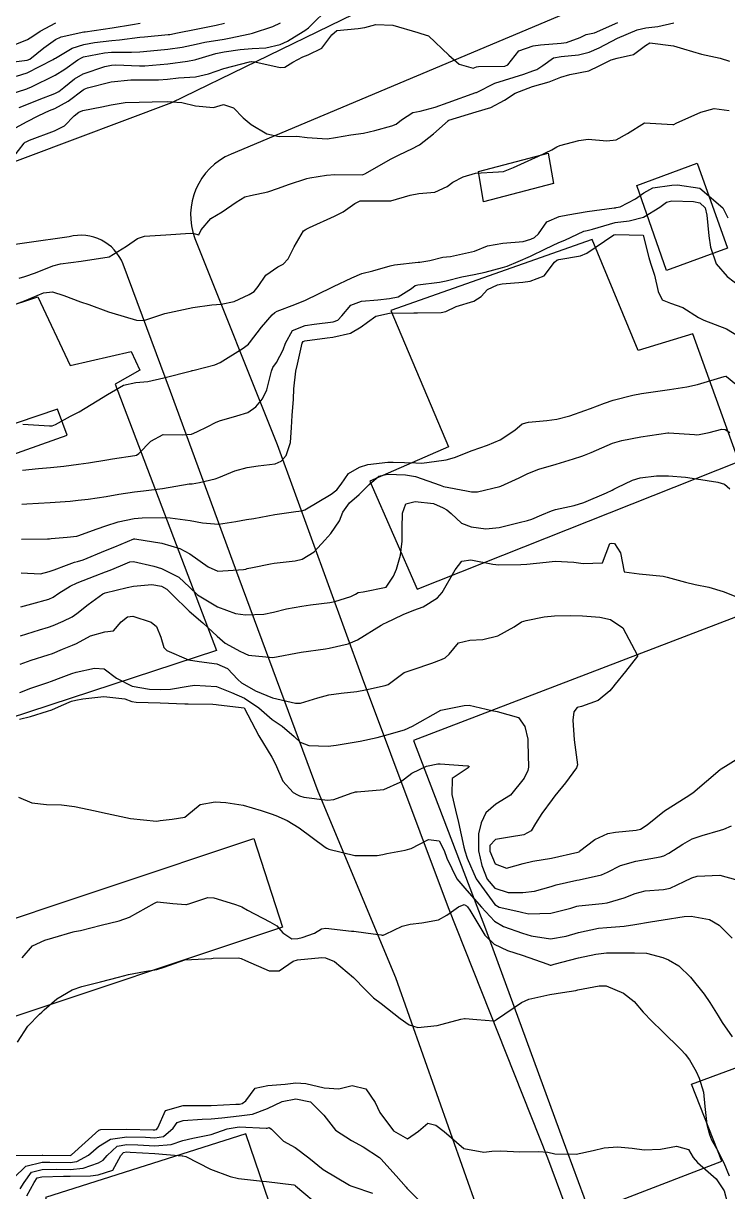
# Model space of a CAD drawing. Header units: metres. Extents: x 307586 to 320046, y 7427249 to 7434250.
# Drawn here: x 318795.7 to 318845.8, y 7429039.6 to 7429122.8 of the extents above; entities that cross this region are included whole.
import ezdxf

# ---------------------------------------------------------------- set-up
doc = ezdxf.new("R2010")
doc.units = ezdxf.units.M
doc.header["$MEASUREMENT"] = 0
for name, color, linetype in [('Curvas de Nivel 1m', 11, 'Continuous'), ('Curvas de Nivel 5m', 15, 'Continuous'), ('Edificações', 30, 'Continuous'), ('Vias Primárias', 230, 'Continuous')]:
    doc.layers.add(name, color=color, linetype=linetype)

msp = doc.modelspace()

# ---------------------------------------------------------------- linework, layer by layer
at = {"layer": 'Curvas de Nivel 1m', "flags": 128}
for points, elevation in [([(318795.376, 7429116.841), (318795.925, 7429117.066), (318796.801, 7429117.406), (318797.936, 7429117.828), (318798.22, 7429117.976), (318798.572, 7429118.254), (318799.319, 7429118.877), (318799.953, 7429119.24), (318801.493, 7429119.752), (318801.959, 7429119.862), (318802.28, 7429119.887), (318803.959, 7429119.815), (318804.33, 7429119.816), (318805.961, 7429119.959), (318807.365, 7429120.149), (318807.873, 7429120.233), (318807.965, 7429120.255), (318809.4, 7429120.697), (318809.973, 7429120.806), (318811.116, 7429120.962), (318811.977, 7429121.043), (318812.956, 7429121.102), (318813.982, 7429121.335), (318814.481, 7429121.569), (318815.308, 7429122.057), (318815.732, 7429122.316), (318815.998, 7429122.526), (318817.533, 7429124.027)], 791), ([(318794.28, 7429119.987), (318795.962, 7429120.216), (318796.134, 7429120.287), (318797.149, 7429121.098), (318797.984, 7429121.693), (318798.379, 7429121.864), (318799.993, 7429122.225), (318800.008, 7429122.224), (318800.084, 7429122.239), (318801.996, 7429122.519), (318803.445, 7429122.749), (318803.999, 7429122.841)], 788), ([(318794.922, 7429115.281), (318795.908, 7429115.813), (318796.785, 7429116.277), (318797.555, 7429116.629), (318797.921, 7429116.78), (318798.883, 7429117.296), (318799.941, 7429118.101), (318800.024, 7429118.157), (318800.25, 7429118.235), (318801.948, 7429118.671), (318803.34, 7429118.805), (318803.949, 7429118.803), (318805.306, 7429118.82), (318805.95, 7429118.871), (318806.738, 7429118.945), (318807.952, 7429119.035), (318808.856, 7429119.229), (318809.958, 7429119.61), (318811.795, 7429120.093), (318811.938, 7429120.116), (318811.963, 7429120.114), (318812.16, 7429120.088), (318813.959, 7429119.689), (318814.305, 7429119.721), (318814.878, 7429120.061), (318815.579, 7429120.444), (318815.971, 7429120.591), (318816.943, 7429121.071), (318817.639, 7429122.025), (318817.996, 7429122.324), (318819.536, 7429122.466), (318819.998, 7429122.541), (318820.777, 7429122.764), (318822, 7429122.71), (318823.763, 7429122.185), (318823.995, 7429122.121), (318824.528, 7429121.945), (318825.972, 7429120.558), (318826.714, 7429119.919), (318827.707, 7429119.651), (318827.961, 7429119.741), (318828.09, 7429119.77), (318829.962, 7429119.795), (318830.176, 7429119.877), (318830.957, 7429120.886), (318831.984, 7429121.223), (318832.519, 7429121.31), (318833.987, 7429121.422), (318834.35, 7429121.464), (318835.329, 7429121.817), (318835.762, 7429122.046), (318835.996, 7429122.081), (318836.356, 7429122.164), (318838.004, 7429122.901)], 792), ([(318794.934, 7429113.248), (318795.733, 7429114.292), (318795.821, 7429114.363), (318795.894, 7429114.401), (318796.126, 7429114.518), (318797.902, 7429115.171), (318798.619, 7429115.539), (318799.299, 7429116.246), (318799.645, 7429116.515), (318799.919, 7429116.627), (318801.264, 7429116.879), (318801.925, 7429117.028), (318802.945, 7429117.187), (318803.933, 7429117.232), (318804.866, 7429117.248), (318805.934, 7429117.27), (318806.975, 7429117.196), (318807.931, 7429116.959), (318809.222, 7429116.835), (318809.932, 7429117.043), (318810.649, 7429116.828), (318811.327, 7429116.099), (318811.916, 7429115.624), (318813.012, 7429114.973), (318813.903, 7429114.767), (318815.164, 7429114.798), (318815.903, 7429114.694), (318817.314, 7429114.617), (318817.903, 7429114.703), (318819.014, 7429114.901), (318819.908, 7429115.011), (318820.705, 7429115.194), (318821.916, 7429115.539), (318822.223, 7429115.662), (318822.622, 7429115.963), (318823.407, 7429116.476), (318823.929, 7429116.581), (318825.013, 7429116.859), (318825.936, 7429117.196), (318827.9, 7429117.901), (318827.943, 7429117.919), (318829.26, 7429118.576), (318829.952, 7429118.779), (318831.315, 7429119.218), (318831.959, 7429119.443), (318832.255, 7429119.552), (318832.666, 7429119.843), (318833.436, 7429120.37), (318833.973, 7429120.481), (318835.209, 7429120.583), (318835.977, 7429120.777), (318836.693, 7429121.088), (318837.993, 7429121.78), (318839.394, 7429122.371), (318840, 7429122.515), (318840.874, 7429122.62), (318842.004, 7429122.861)], 793), ([(318794.993, 7429121.284), (318795.984, 7429121.684), (318796.352, 7429121.92), (318796.876, 7429122.277), (318797.999, 7429122.873)], 787), ([(318795.184, 7429119.065), (318795.953, 7429119.319), (318797.817, 7429120.262), (318797.902, 7429120.322), (318797.964, 7429120.365), (318799.151, 7429121.072), (318799.979, 7429121.335), (318800.742, 7429121.468), (318801.984, 7429121.618), (318802.526, 7429121.663), (318803.988, 7429121.839), (318804.3, 7429121.875), (318805.991, 7429122.036), (318806.108, 7429122.052), (318806.649, 7429122.16), (318807.996, 7429122.42), (318809.422, 7429122.702), (318810, 7429122.84)], 789), ([(318795.395, 7429104.676), (318795.778, 7429104.801), (318796.56, 7429105.058), (318797.786, 7429105.575), (318798.333, 7429105.709), (318799.789, 7429105.886), (318801.793, 7429106.21), (318803.035, 7429106.967), (318803.813, 7429107.506), (318804.318, 7429107.685), (318805.819, 7429107.783), (318807.578, 7429107.902), (318807.82, 7429107.862), (318808.183, 7429107.773), (318808.353, 7429108.135), (318809.031, 7429108.928), (318809.836, 7429109.412), (318810.846, 7429110.105), (318811.466, 7429110.478), (318811.85, 7429110.571), (318813.104, 7429110.827), (318813.858, 7429111.104), (318814.56, 7429111.366), (318815.869, 7429111.786), (318816.076, 7429111.84), (318817.269, 7429112.029), (318817.873, 7429112.068), (318819.827, 7429112.047), (318819.873, 7429112.058), (318820.003, 7429112.127), (318821.885, 7429113.188), (318822.404, 7429113.449), (318823.449, 7429113.954), (318823.747, 7429114.1), (318823.897, 7429114.191), (318824.887, 7429114.961), (318825.922, 7429115.89), (318825.942, 7429115.91), (318825.987, 7429115.929), (318827.929, 7429116.537), (318828.976, 7429116.846), (318829.938, 7429117.372), (318830.696, 7429117.869), (318831.948, 7429118.342), (318833.118, 7429118.671), (318833.955, 7429119.006), (318834.594, 7429119.186), (318835.959, 7429119.461), (318836.682, 7429119.799), (318837.532, 7429120.225), (318837.971, 7429120.346), (318839.122, 7429120.622), (318839.986, 7429121.267), (318840.301, 7429121.442), (318841.985, 7429121.231), (318842.68, 7429121.025), (318843.977, 7429120.629), (318845.312, 7429120.364), (318845.978, 7429120.152)], 794), ([(318795.653, 7429094.29), (318797.548, 7429094.157), (318797.652, 7429094.164), (318797.734, 7429094.177), (318797.981, 7429094.257), (318799.046, 7429094.86), (318799.662, 7429095.156), (318801.374, 7429096.214), (318801.559, 7429096.327), (318801.676, 7429096.4), (318802.823, 7429097.061), (318803.689, 7429097.246), (318804.543, 7429097.328), (318805.694, 7429097.589), (318807.649, 7429098.087), (318807.703, 7429098.099), (318807.734, 7429098.108), (318807.848, 7429098.139), (318809.312, 7429098.518), (318809.709, 7429098.687), (318811.326, 7429099.703), (318811.722, 7429099.983), (318811.766, 7429100.046), (318811.787, 7429100.089), (318812.631, 7429101.189), (318813.402, 7429102.074), (318813.594, 7429102.232), (318813.755, 7429102.325), (318815.012, 7429102.806), (318815.764, 7429103.117), (318817.637, 7429104.022), (318817.726, 7429104.068), (318817.774, 7429104.089), (318819.079, 7429104.712), (318819.788, 7429105.029), (318820.564, 7429105.216), (318821.797, 7429105.556), (318822.122, 7429105.643), (318823.801, 7429105.829), (318823.916, 7429105.834), (318824.62, 7429105.942), (318825.563, 7429106.175), (318825.806, 7429106.207), (318826.104, 7429106.224), (318827.81, 7429106.615), (318828.724, 7429106.981), (318829.816, 7429107.186), (318831.263, 7429107.304), (318831.819, 7429107.469), (318832.078, 7429107.59), (318832.363, 7429107.845), (318832.966, 7429108.704), (318833.835, 7429109.077), (318834.453, 7429109.208), (318835.839, 7429109.434), (318837.745, 7429109.685), (318837.842, 7429109.704), (318837.907, 7429109.715), (318838.189, 7429109.777), (318839.271, 7429110.347), (318839.858, 7429110.772), (318840.497, 7429111.117), (318841.867, 7429111.302), (318842.268, 7429111.325), (318843.864, 7429111.105), (318845.502, 7429109.693), (318845.842, 7429108.99)], 796), ([(318795.614, 7429091.001), (318796.761, 7429091.127), (318797.617, 7429091.201), (318798.563, 7429091.306), (318799.621, 7429091.441), (318800.313, 7429091.539), (318801.626, 7429091.751), (318802.022, 7429091.811), (318803.631, 7429092.044), (318803.743, 7429092.077), (318803.908, 7429092.187), (318804.754, 7429093.067), (318805.647, 7429093.553), (318807.027, 7429093.53), (318807.647, 7429093.586), (318808.048, 7429093.737), (318808.819, 7429094.128), (318809.37, 7429094.41), (318809.659, 7429094.524), (318810.892, 7429094.874), (318811.668, 7429095.124), (318812.249, 7429095.51), (318812.702, 7429096.08), (318813.026, 7429096.74), (318813.359, 7429098.073), (318813.458, 7429098.32), (318813.709, 7429098.68), (318814.191, 7429099.593), (318814.341, 7429100.064), (318814.845, 7429100.95), (318815.742, 7429101.32), (318816.38, 7429101.404), (318817.746, 7429101.583), (318818.075, 7429101.689), (318818.37, 7429102.014), (318818.996, 7429102.772), (318819.763, 7429103.041), (318820.931, 7429103.149), (318821.766, 7429103.23), (318822.375, 7429103.356), (318823.332, 7429103.954), (318823.574, 7429104.154), (318823.777, 7429104.218), (318825.316, 7429104.399), (318825.781, 7429104.497), (318826.913, 7429104.786), (318827.788, 7429104.937), (318828.566, 7429105.117), (318829.797, 7429105.456), (318830.126, 7429105.547), (318830.928, 7429105.863), (318831.807, 7429106.252), (318832.869, 7429106.783), (318833.817, 7429107.23), (318834.243, 7429107.401), (318835.14, 7429107.817), (318835.599, 7429108.039), (318835.826, 7429108.092), (318836.208, 7429108.186), (318837.832, 7429108.639), (318838.824, 7429108.779), (318839.836, 7429109.02), (318841, 7429109.743), (318841.477, 7429110.107), (318841.85, 7429110.188), (318843.41, 7429110.153), (318843.848, 7429110.063), (318844.223, 7429109.706), (318844.359, 7429109.184), (318844.49, 7429107.703), (318844.616, 7429106.901), (318845.01, 7429105.698), (318845.79, 7429104.815), (318847.287, 7429103.667)], 797), ([(318795.586, 7429088.591), (318795.921, 7429088.619), (318797.587, 7429088.696), (318799.021, 7429088.813), (318799.589, 7429088.87), (318800.303, 7429088.942), (318801.592, 7429089.136), (318802.484, 7429089.311), (318803.596, 7429089.468), (318804.249, 7429089.53), (318805.598, 7429089.699), (318807.488, 7429090.028), (318807.602, 7429090.034), (318807.707, 7429090.034), (318808.236, 7429090.134), (318809.34, 7429090.389), (318809.608, 7429090.487), (318810.749, 7429090.97), (318811.62, 7429091.206), (318812.395, 7429091.309), (318813.624, 7429091.47), (318814.04, 7429091.653), (318814.39, 7429092.062), (318814.708, 7429092.993), (318814.78, 7429094.059), (318814.83, 7429094.894), (318814.92, 7429096.058), (318814.954, 7429096.794), (318815.08, 7429098.056), (318815.193, 7429098.571), (318815.547, 7429100.052), (318815.609, 7429100.167), (318815.725, 7429100.217), (318817.314, 7429100.442), (318817.73, 7429100.483), (318818.968, 7429100.774), (318819.741, 7429101.227), (318820.18, 7429101.559), (318820.781, 7429101.985), (318821.755, 7429102.194), (318823.492, 7429102.217), (318823.756, 7429102.213), (318825.439, 7429102.25), (318825.757, 7429102.321), (318826.506, 7429102.664), (318827.764, 7429103.039), (318828.274, 7429103.389), (318828.731, 7429103.89), (318829.44, 7429104.221), (318829.779, 7429104.281), (318831.246, 7429104.393), (318831.782, 7429104.462), (318832.771, 7429104.857), (318833.508, 7429105.833), (318833.668, 7429105.968), (318833.805, 7429106.017), (318835.345, 7429106.277), (318835.809, 7429106.466), (318837.728, 7429107.781), (318837.823, 7429107.804), (318839.823, 7429107.76), (318840.219, 7429106.166), (318840.345, 7429105.752), (318840.633, 7429104.905), (318840.896, 7429103.743), (318841.18, 7429103.151), (318841.765, 7429102.897), (318842.643, 7429102.603), (318843.755, 7429101.886), (318844.135, 7429101.706), (318845.744, 7429101.082), (318846.612, 7429100.553)], 798), ([(318795.551, 7429086.092), (318797.399, 7429086.11), (318797.552, 7429086.124), (318797.669, 7429086.142), (318798.808, 7429086.247), (318799.484, 7429086.311), (318799.554, 7429086.329), (318800.942, 7429086.84), (318801.565, 7429087.038), (318802.44, 7429087.332), (318803.574, 7429087.57), (318804.15, 7429087.609), (318805.575, 7429087.635), (318806.128, 7429087.609), (318807.572, 7429087.436), (318808.444, 7429087.262), (318809.573, 7429087.157), (318810.82, 7429087.346), (318811.577, 7429087.492), (318812.086, 7429087.576), (318813.581, 7429087.857), (318813.764, 7429087.885), (318815.083, 7429088.055), (318815.518, 7429088.116), (318815.584, 7429088.128), (318815.721, 7429088.185), (318817.596, 7429089.307), (318817.994, 7429089.621), (318818.307, 7429090.013), (318818.837, 7429090.785), (318819.621, 7429091.218), (318820.209, 7429091.406), (318821.627, 7429091.582), (318822.011, 7429091.583), (318823.627, 7429091.529), (318824.056, 7429091.516), (318825.63, 7429091.721), (318825.802, 7429091.755), (318826.373, 7429091.919), (318827.638, 7429092.412), (318828.728, 7429092.803), (318829.646, 7429093.172), (318830.67, 7429093.865), (318831.205, 7429094.312), (318831.662, 7429094.44), (318832.957, 7429094.544), (318833.665, 7429094.651), (318834.601, 7429094.889), (318835.675, 7429095.252), (318836.077, 7429095.404), (318837.076, 7429095.789), (318837.685, 7429096.004), (318839.092, 7429096.363), (318839.69, 7429096.467), (318840.532, 7429096.588), (318841.693, 7429096.747), (318842.935, 7429096.957), (318843.697, 7429097.124), (318844.154, 7429097.25), (318845.582, 7429097.691), (318845.703, 7429097.717), (318845.725, 7429097.712), (318845.749, 7429097.689), (318846.821, 7429096.8)], 799), ([(318795.498, 7429081.28), (318796.289, 7429081.491), (318797.506, 7429081.824), (318797.803, 7429081.963), (318798.203, 7429082.253), (318799.01, 7429082.753), (318799.52, 7429082.977), (318800.787, 7429083.483), (318801.528, 7429083.765), (318801.854, 7429083.883), (318802.605, 7429084.199), (318803.255, 7429084.473), (318803.536, 7429084.507), (318804.976, 7429084.176), (318805.531, 7429084.005), (318806.761, 7429083.387), (318807.518, 7429082.679), (318808.091, 7429082.134), (318809.5, 7429081.282), (318810.786, 7429080.808), (318811.492, 7429080.712), (318812.809, 7429080.761), (318813.495, 7429080.902), (318814.42, 7429081.135), (318815.502, 7429081.324), (318816.127, 7429081.417), (318817.507, 7429081.594), (318817.856, 7429081.668), (318818.994, 7429082.005), (318819.342, 7429082.174), (318819.516, 7429082.292), (318819.874, 7429082.352), (318821.52, 7429082.678), (318822.032, 7429083.461), (318822.247, 7429083.963), (318822.548, 7429084.96), (318822.651, 7429085.959), (318822.652, 7429086.879), (318822.678, 7429087.959), (318822.928, 7429088.618), (318823.591, 7429088.773), (318824.887, 7429088.64), (318825.587, 7429088.338), (318825.85, 7429088.19), (318826.158, 7429087.921), (318826.892, 7429087.226), (318827.574, 7429086.976), (318828.624, 7429086.838), (318829.573, 7429086.916), (318830.993, 7429087.274), (318831.579, 7429087.423), (318831.895, 7429087.532), (318832.615, 7429087.84), (318833.292, 7429088.126), (318833.587, 7429088.219), (318834.908, 7429088.499), (318835.592, 7429088.703), (318837.214, 7429089.401), (318837.601, 7429089.582), (318837.732, 7429089.648), (318837.977, 7429089.776), (318839.069, 7429090.307), (318839.614, 7429090.47), (318840.762, 7429090.596), (318841.616, 7429090.604), (318842.823, 7429090.51), (318843.613, 7429090.401), (318845.142, 7429090.162), (318845.608, 7429090.02), (318846.002, 7429089.684)], 801), ([(318795.472, 7429079.204), (318796.837, 7429079.63), (318797.479, 7429079.821), (318797.797, 7429079.939), (318798.53, 7429080.25), (318799.162, 7429080.569), (318799.491, 7429080.796), (318800.291, 7429081.438), (318801.347, 7429082.212), (318801.514, 7429082.278), (318803.068, 7429082.644), (318803.518, 7429082.746), (318804.837, 7429082.86), (318805.519, 7429082.74), (318805.897, 7429082.545), (318806.291, 7429082.158), (318807.495, 7429080.962), (318808.473, 7429080.13), (318809.474, 7429079.193), (318810.057, 7429078.699), (318811.151, 7429078.095), (318811.362, 7429077.992), (318811.461, 7429077.942), (318811.709, 7429077.839), (318813.459, 7429077.673), (318815.463, 7429078.04), (318817.205, 7429078.283), (318817.466, 7429078.331), (318818.824, 7429078.652), (318819.472, 7429078.915), (318821.16, 7429079.975), (318821.371, 7429080.086), (318821.485, 7429080.134), (318822.732, 7429080.72), (318823.499, 7429081.041), (318824.159, 7429081.284), (318825.184, 7429081.925), (318825.517, 7429082.296), (318826.426, 7429083.917), (318826.914, 7429084.538), (318827.544, 7429084.619), (318829.111, 7429084.313), (318829.539, 7429084.261), (318831.107, 7429084.289), (318831.54, 7429084.321), (318832.912, 7429084.467), (318833.543, 7429084.528), (318834.891, 7429084.462), (318835.541, 7429084.373), (318836.917, 7429084.415), (318837.451, 7429085.782), (318837.563, 7429085.821), (318837.781, 7429085.778), (318838.205, 7429085.121), (318838.477, 7429083.771), (318839.532, 7429083.623), (318841.255, 7429083.459), (318841.53, 7429083.4), (318842.834, 7429083.025), (318843.525, 7429082.872), (318844.502, 7429082.675), (318845.52, 7429082.379), (318847.317, 7429081.662)], 802), ([(318795.447, 7429077.194), (318796.242, 7429077.488), (318797.457, 7429077.859), (318797.751, 7429077.964), (318798.469, 7429078.25), (318799.172, 7429078.537), (318799.467, 7429078.675), (318800.457, 7429079.209), (318801.476, 7429079.495), (318802.108, 7429079.572), (318802.639, 7429080.198), (318803.107, 7429080.575), (318803.489, 7429080.616), (318804.791, 7429080.177), (318805.173, 7429079.866), (318805.472, 7429079.11), (318805.683, 7429078.375), (318805.893, 7429078.156), (318807.453, 7429077.499), (318808.204, 7429077.38), (318809.449, 7429077.21), (318810.211, 7429076.875), (318810.954, 7429076.097), (318811.219, 7429075.873), (318811.438, 7429075.749), (318812.22, 7429075.293), (318813.424, 7429074.802), (318815.051, 7429074.413), (318815.418, 7429074.409), (318816.657, 7429074.795), (318817.428, 7429075), (318818.319, 7429075.122), (318819.432, 7429075.245), (318820.053, 7429075.371), (318821.439, 7429075.68), (318821.652, 7429075.755), (318821.944, 7429075.965), (318822.811, 7429076.595), (318823.452, 7429076.825), (318824.782, 7429077.256), (318825.459, 7429077.53), (318825.73, 7429077.648), (318826.002, 7429077.915), (318826.662, 7429078.717), (318827.473, 7429078.905), (318828.414, 7429078.95), (318829.476, 7429079.216), (318830.64, 7429079.863), (318831.146, 7429080.197), (318831.49, 7429080.314), (318832.775, 7429080.556), (318833.495, 7429080.632), (318834.638, 7429080.671), (318835.496, 7429080.644), (318836.743, 7429080.539), (318837.492, 7429080.369), (318838.367, 7429079.771), (318839.413, 7429077.811), (318839.407, 7429077.761), (318838.552, 7429076.669), (318837.823, 7429075.776), (318837.656, 7429075.562), (318837.436, 7429075.302), (318836.607, 7429074.607), (318835.419, 7429074.186), (318835.125, 7429074.097), (318834.878, 7429073.808), (318834.809, 7429073.211), (318834.91, 7429071.807), (318835.139, 7429070.031), (318835.083, 7429069.804), (318834.29, 7429068.753), (318833.539, 7429067.827), (318833.34, 7429067.559), (318832.611, 7429066.556), (318832.151, 7429065.842), (318831.837, 7429065.323), (318831.311, 7429065.048), (318830.306, 7429064.867), (318829.305, 7429064.7), (318828.908, 7429064.275), (318828.898, 7429063.884), (318829.284, 7429062.963), (318830.077, 7429062.664), (318831.284, 7429062.998), (318831.971, 7429063.159), (318833.288, 7429063.372), (318835.156, 7429063.802), (318835.257, 7429063.837), (318835.294, 7429063.871), (318836.385, 7429064.711), (318837.313, 7429065.131), (318837.853, 7429065.236), (318839.317, 7429065.37), (318839.628, 7429065.446), (318840.106, 7429065.748), (318841.333, 7429066.742), (318842.887, 7429067.715), (318843.346, 7429068.019), (318845.31, 7429069.681), (318845.337, 7429069.707), (318845.364, 7429069.727), (318846.563, 7429070.48)], 803), ([(318795.422, 7429075.186), (318796.211, 7429075.487), (318797.429, 7429075.896), (318797.699, 7429075.988), (318798.384, 7429076.25), (318799.14, 7429076.54), (318799.439, 7429076.624), (318800.757, 7429076.907), (318801.443, 7429076.855), (318802.32, 7429076.201), (318803.427, 7429075.619), (318804.663, 7429075.409), (318805.425, 7429075.382), (318806.166, 7429075.412), (318807.428, 7429075.615), (318807.877, 7429075.687), (318809.428, 7429075.603), (318810.51, 7429075.184), (318811.423, 7429074.768), (318812.452, 7429074.08), (318813.405, 7429073.249), (318814.107, 7429072.766), (318814.958, 7429072.047), (318815.387, 7429071.647), (318816.018, 7429071.399), (318817.383, 7429071.356), (318817.964, 7429071.434), (318819.388, 7429071.664), (318819.673, 7429071.711), (318820.889, 7429071.978), (318821.394, 7429072.11), (318822.829, 7429072.526), (318823.401, 7429072.773), (318825.413, 7429073.92), (318827.073, 7429074.248), (318827.418, 7429074.262), (318829.048, 7429073.884), (318829.412, 7429073.818), (318830.936, 7429073.385), (318831.402, 7429072.75), (318831.596, 7429071.848), (318831.617, 7429071.621), (318831.648, 7429069.847), (318831.596, 7429069.612), (318831.355, 7429069.085), (318830.361, 7429067.865), (318829.336, 7429067.214), (318828.62, 7429066.597), (318828.29, 7429065.89), (318828.087, 7429065.117), (318828.09, 7429063.892), (318828.324, 7429062.848), (318828.701, 7429061.886), (318829.263, 7429061.248), (318830.197, 7429060.928), (318831.259, 7429060.935), (318832.07, 7429061.032), (318833.266, 7429061.357), (318833.628, 7429061.465), (318835.107, 7429061.802), (318835.273, 7429061.835), (318836.861, 7429062.2), (318837.279, 7429062.379), (318838.203, 7429062.851), (318839.287, 7429063.174), (318841.036, 7429063.48), (318841.291, 7429063.545), (318841.652, 7429063.726), (318842.638, 7429064.382), (318843.308, 7429064.742), (318844.013, 7429064.999), (318845.318, 7429065.37), (318845.557, 7429065.44), (318846.119, 7429065.672)], 804), ([(318795.335, 7429067.729), (318796.278, 7429067.322), (318797.327, 7429067.201), (318798.395, 7429067.181), (318799.325, 7429067.062), (318800.791, 7429066.748), (318801.319, 7429066.624), (318803.313, 7429066.19), (318805.165, 7429066.016), (318805.312, 7429066.031), (318805.423, 7429066.048), (318806.273, 7429066.15), (318807.172, 7429066.285), (318807.317, 7429066.406), (318808.262, 7429067.198), (318809.332, 7429067.389), (318810.103, 7429067.337), (318811.329, 7429067.146), (318812.625, 7429066.782), (318813.328, 7429066.533), (318813.665, 7429066.403), (318814.463, 7429066.053), (318815.315, 7429065.525), (318817.164, 7429064.152), (318817.294, 7429064.081), (318817.44, 7429064.019), (318819.289, 7429063.563), (318820.867, 7429063.555), (318821.29, 7429063.642), (318821.559, 7429063.699), (318822.876, 7429063.954), (318823.214, 7429064.031), (318823.295, 7429064.058), (318824.538, 7429064.698), (318825.303, 7429064.616), (318825.652, 7429063.916), (318825.83, 7429063.373), (318826.547, 7429061.907), (318827.261, 7429061.083), (318828.3, 7429059.889), (318829.233, 7429058.884), (318829.863, 7429058.504), (318831.225, 7429058.041), (318831.837, 7429057.844), (318833.221, 7429057.634), (318834.326, 7429057.813), (318835.226, 7429058.086), (318836.635, 7429058.38), (318837.23, 7429058.44), (318838.462, 7429058.536), (318839.232, 7429058.655), (318840.338, 7429058.847), (318841.235, 7429058.984), (318842.739, 7429059.216), (318843.238, 7429059.236), (318844.547, 7429059.001), (318845.232, 7429058.613), (318846.159, 7429057.671)], 806), ([(318795.609, 7429056.276), (318796.337, 7429057.137), (318797.212, 7429057.537), (318797.778, 7429057.691), (318799.221, 7429058.118), (318799.319, 7429058.141), (318799.757, 7429058.232), (318801.227, 7429058.611), (318802.505, 7429058.922), (318803.233, 7429059.171), (318805.026, 7429060.163), (318805.158, 7429060.248), (318805.244, 7429060.262), (318806.322, 7429060.149), (318807.242, 7429060.07), (318807.309, 7429060.073), (318807.537, 7429060.137), (318808.81, 7429060.564), (318809.25, 7429060.561), (318810.707, 7429060.098), (318811.116, 7429059.966), (318811.241, 7429059.916), (318811.645, 7429059.68), (318813.231, 7429058.835), (318813.725, 7429058.559), (318814.156, 7429058.056), (318814.813, 7429057.641), (318815.219, 7429057.654), (318815.534, 7429057.723), (318816.424, 7429058.028), (318816.909, 7429058.341), (318817.227, 7429058.401), (318819.043, 7429058.183), (318819.225, 7429058.171), (318819.384, 7429058.158), (318820.596, 7429057.979), (318821.156, 7429057.905), (318821.222, 7429057.891), (318821.297, 7429057.894), (318821.46, 7429057.968), (318822.652, 7429058.533), (318823.23, 7429058.684), (318824.067, 7429058.773), (318825.234, 7429058.987), (318825.837, 7429059.314), (318826.659, 7429059.906), (318827.077, 7429060.07), (318827.244, 7429059.971), (318827.313, 7429059.899), (318827.47, 7429059.668), (318828.533, 7429057.887), (318829.217, 7429057.248), (318830.151, 7429056.804), (318831.209, 7429056.472), (318833.021, 7429055.832), (318833.202, 7429055.766), (318833.268, 7429055.763), (318833.484, 7429055.826), (318835.208, 7429056.273), (318836.454, 7429056.544), (318837.211, 7429056.627), (318838.353, 7429056.627), (318839.212, 7429056.64), (318840.064, 7429056.6), (318841.209, 7429056.3), (318841.626, 7429056.145), (318842.357, 7429055.718), (318843.191, 7429054.908), (318844.158, 7429053.695), (318844.577, 7429053.099), (318845.158, 7429052.141), (318845.443, 7429051.677), (318846.165, 7429050.642)], 807), ([(318795.27, 7429050.279), (318796.004, 7429051.407), (318796.831, 7429052.263), (318796.999, 7429052.417), (318797.156, 7429052.578), (318798.061, 7429053.354), (318799.171, 7429054), (318799.846, 7429054.23), (318801.176, 7429054.566), (318802.47, 7429054.907), (318803.182, 7429055.082), (318804.304, 7429055.293), (318805.186, 7429055.458), (318805.722, 7429055.62), (318807.193, 7429056.14), (318809.076, 7429056.24), (318809.195, 7429056.246), (318811.006, 7429056.283), (318811.195, 7429056.24), (318811.5, 7429056.087), (318813.192, 7429055.358), (318813.91, 7429055.342), (318814.895, 7429056.045), (318815.204, 7429056.143), (318816.927, 7429056.301), (318817.206, 7429056.283), (318817.841, 7429056.014), (318819.186, 7429054.866), (318820.049, 7429053.987), (318820.606, 7429053.417), (318821.163, 7429053.017), (318822.517, 7429051.956), (318823.146, 7429051.5), (318823.779, 7429051.305), (318825.146, 7429051.459), (318825.517, 7429051.547), (318826.837, 7429051.903), (318827.096, 7429051.958), (318827.154, 7429051.965), (318827.969, 7429051.892), (318829.151, 7429051.781), (318829.23, 7429051.801), (318829.371, 7429051.877), (318831.165, 7429053.088), (318831.678, 7429053.335), (318833.171, 7429053.663), (318834.082, 7429053.816), (318835.017, 7429053.961), (318835.176, 7429053.987), (318836.682, 7429054.284), (318837.18, 7429054.274), (318838.425, 7429053.767), (318839.167, 7429053.166), (318839.817, 7429052.408), (318840.449, 7429051.741), (318841.143, 7429051.079), (318842.524, 7429049.716), (318842.813, 7429049.407), (318843.116, 7429049.013), (318843.597, 7429048.191), (318843.817, 7429047.699), (318844.104, 7429046.705), (318844.216, 7429045.693), (318844.35, 7429044.404), (318844.532, 7429043.688), (318844.685, 7429043.321), (318845.043, 7429042.692), (318845.569, 7429041.675), (318845.95, 7429040.74)], 808), ([(318795.101, 7429042.21), (318797.032, 7429042.217), (318797.079, 7429042.213), (318799.032, 7429042.21), (318799.059, 7429042.213), (318799.102, 7429042.239), (318801.051, 7429044.002), (318801.207, 7429044.052), (318803.052, 7429044.076), (318804.923, 7429044.033), (318805.052, 7429044.024), (318805.169, 7429044.041), (318805.269, 7429044.158), (318805.809, 7429045.409), (318807.069, 7429045.766), (318807.445, 7429045.76), (318809.069, 7429045.77), (318810.819, 7429045.843), (318811.071, 7429045.862), (318811.265, 7429045.894), (318811.527, 7429046.085), (318812.18, 7429046.986), (318813.09, 7429047.193), (318814.327, 7429047.287), (318815.096, 7429047.377), (318815.808, 7429047.321), (318817.093, 7429047.016), (318818.148, 7429046.954), (318819.095, 7429047.174), (318820.059, 7429046.952), (318820.735, 7429045.975), (318821.072, 7429045.262), (318822.042, 7429043.96), (318823.047, 7429043.387), (318823.819, 7429043.939), (318824.481, 7429044.509), (318825.059, 7429044.355), (318825.655, 7429043.914), (318827.041, 7429042.707), (318828.479, 7429042.446), (318829.039, 7429042.508), (318829.69, 7429042.521), (318831.039, 7429042.457), (318832.395, 7429042.481), (318833.039, 7429042.441), (318833.535, 7429042.32), (318835.038, 7429042.284), (318836.264, 7429042.564), (318837.043, 7429042.75), (318837.992, 7429042.822), (318839.042, 7429042.718), (318839.889, 7429042.595), (318841.042, 7429042.644), (318842.185, 7429042.859), (318843.042, 7429042.632), (318843.383, 7429042.052), (318843.679, 7429041.7), (318845.016, 7429040.548), (318845.598, 7429039.674), (318845.795, 7429038.872)], 809), ([(318795.456, 7429039.818), (318795.73, 7429040.273), (318796.271, 7429041.011), (318797.017, 7429041.207), (318798.052, 7429041.215), (318799.017, 7429041.212), (318799.939, 7429041.306), (318801.025, 7429041.675), (318801.368, 7429041.867), (318801.642, 7429042.204), (318802.375, 7429042.861), (318803.041, 7429042.99), (318803.831, 7429042.968), (318805.04, 7429042.898), (318806.205, 7429042.985), (318807.044, 7429043.259), (318807.745, 7429043.434), (318809.049, 7429043.684), (318810.199, 7429044.103), (318811.054, 7429044.229), (318812.979, 7429044.145), (318813.054, 7429044.151), (318813.178, 7429044.192), (318813.351, 7429044.066), (318814.203, 7429043.211), (318815.04, 7429042.758), (318816.007, 7429042.03), (318817.021, 7429041.206), (318818.918, 7429040.087), (318819.004, 7429040.049), (318819.153, 7429039.998), (318820.538, 7429039.516)], 811), ([(318795.937, 7429039.327), (318796.447, 7429040.266), (318796.671, 7429040.6), (318797.009, 7429040.691), (318798.531, 7429040.724), (318799.01, 7429040.72), (318800.473, 7429040.756), (318801.012, 7429040.811), (318802.054, 7429041.163), (318802.629, 7429042.194), (318802.82, 7429042.408), (318803.035, 7429042.448), (318803.291, 7429042.441), (318805.035, 7429042.334), (318806.994, 7429042.18), (318807.033, 7429042.175), (318807.243, 7429042.138), (318809.019, 7429041.214), (318810.407, 7429040.704), (318811.01, 7429040.57), (318812.709, 7429040.372), (318813.007, 7429040.342), (318814.943, 7429040.102), (318815.004, 7429040.086), (318815.07, 7429040.039), (318816.987, 7429038.418)], 812)]:
    msp.add_lwpolyline(points, dxfattribs=dict(at, elevation=elevation))
at = {"layer": 'Curvas de Nivel 5m', "flags": 128}
for points, elevation in [([(318794.52, 7429117.718), (318795.941, 7429118.181), (318796.02, 7429118.21), (318796.22, 7429118.286), (318797.952, 7429119.141), (318798.628, 7429119.581), (318799.566, 7429120.244), (318799.816, 7429120.39), (318799.966, 7429120.44), (318801.46, 7429120.728), (318801.971, 7429120.775), (318803.386, 7429120.782), (318803.972, 7429120.809), (318805.234, 7429120.917), (318805.975, 7429120.993), (318806.982, 7429121.15), (318807.981, 7429121.363), (318808.613, 7429121.504), (318809.987, 7429121.718), (318810.33, 7429121.773), (318811.808, 7429122.093), (318811.993, 7429122.14), (318813.455, 7429122.619), (318814.001, 7429122.867)], 790), ([(318795.194, 7429102.861), (318795.761, 7429103.076), (318797.128, 7429103.632), (318797.767, 7429103.717), (318798.568, 7429103.449), (318799.761, 7429103.01), (318800.335, 7429102.807), (318801.754, 7429102.288), (318801.975, 7429102.208), (318803.745, 7429101.689), (318804.255, 7429101.675), (318805.753, 7429102.17), (318807.758, 7429102.606), (318809.098, 7429102.788), (318809.76, 7429102.822), (318810.688, 7429103.032), (318811.767, 7429103.519), (318812.117, 7429103.739), (318812.415, 7429104.084), (318812.959, 7429104.905), (318813.794, 7429105.484), (318814.178, 7429105.685), (318814.543, 7429106.063), (318814.957, 7429106.913), (318815.641, 7429108.052), (318815.742, 7429108.132), (318815.824, 7429108.173), (318816.066, 7429108.287), (318817.834, 7429109.1), (318818.449, 7429109.402), (318819.294, 7429110.005), (318819.666, 7429110.182), (318819.846, 7429110.201), (318821.636, 7429110.183), (318821.846, 7429110.201), (318823.221, 7429110.588), (318823.854, 7429110.721), (318824.975, 7429110.82), (318825.862, 7429111.219), (318826.264, 7429111.527), (318826.993, 7429111.913), (318827.875, 7429112.157), (318829.51, 7429112.25), (318829.877, 7429112.29), (318830.585, 7429112.574), (318831.886, 7429113.173), (318832.366, 7429113.367), (318833.315, 7429113.836), (318833.68, 7429114.048), (318833.897, 7429114.126), (318835.24, 7429114.48), (318835.905, 7429114.583), (318837.226, 7429114.467), (318837.904, 7429114.544), (318838.694, 7429114.989), (318839.923, 7429115.76), (318841.921, 7429115.623), (318842.01, 7429115.64), (318842.168, 7429115.728), (318843.931, 7429116.517), (318844.872, 7429116.763), (318845.932, 7429116.63)], 795), ([(318795.527, 7429083.692), (318796.893, 7429083.636), (318797.528, 7429083.787), (318797.87, 7429083.917), (318798.758, 7429084.248), (318799.326, 7429084.451), (318799.536, 7429084.511), (318799.938, 7429084.635), (318801.544, 7429085.286), (318802.193, 7429085.557), (318803.552, 7429086.119), (318803.614, 7429086.128), (318805.549, 7429085.801), (318806.83, 7429085.435), (318807.542, 7429085.059), (318808.844, 7429084.127), (318809.53, 7429083.815), (318811.369, 7429083.93), (318811.532, 7429083.97), (318811.623, 7429083.998), (318812.006, 7429084.085), (318813.271, 7429084.338), (318813.538, 7429084.381), (318815.042, 7429084.553), (318815.542, 7429084.678), (318816.388, 7429085.2), (318817.145, 7429086.026), (318817.568, 7429086.505), (318818.185, 7429087.406), (318818.443, 7429088.011), (318818.918, 7429088.679), (318819.596, 7429089.28), (318820.298, 7429089.99), (318821.002, 7429090.589), (318821.614, 7429090.717), (318822.892, 7429090.679), (318823.612, 7429090.569), (318825.369, 7429089.932), (318825.602, 7429089.855), (318827.244, 7429089.55), (318827.599, 7429089.468), (318828.031, 7429089.463), (318829.603, 7429089.856), (318829.675, 7429089.879), (318831.001, 7429090.47), (318831.617, 7429090.767), (318832.383, 7429091.081), (318833.627, 7429091.442), (318833.929, 7429091.527), (318834.851, 7429091.818), (318835.443, 7429092.004), (318835.636, 7429092.071), (318836.108, 7429092.274), (318837.644, 7429092.926), (318838.293, 7429093.127), (318839.649, 7429093.373), (318841.583, 7429093.662), (318841.652, 7429093.663), (318843.481, 7429093.541), (318843.651, 7429093.53), (318843.815, 7429093.544), (318844.523, 7429093.701), (318845.425, 7429093.924), (318845.656, 7429093.906), (318845.998, 7429093.685)], 800), ([(318795.403, 7429073.27), (318796.204, 7429073.473), (318797.409, 7429073.847), (318797.718, 7429073.949), (318798.402, 7429074.25), (318799.112, 7429074.547), (318799.417, 7429074.635), (318799.919, 7429074.733), (318801.42, 7429074.897), (318802.899, 7429074.714), (318803.416, 7429074.541), (318803.711, 7429074.481), (318805.416, 7429074.435), (318807.188, 7429074.369), (318807.415, 7429074.367), (318809.186, 7429074.352), (318809.415, 7429074.325), (318809.591, 7429074.293), (318811.413, 7429074.09), (318812.44, 7429072.08), (318813.37, 7429070.564), (318813.631, 7429070.066), (318814.155, 7429068.862), (318814.896, 7429068.047), (318815.193, 7429067.894), (318815.341, 7429067.827), (318815.666, 7429067.71), (318817.338, 7429067.516), (318817.793, 7429067.561), (318819.023, 7429068.003), (318819.26, 7429068.085), (318819.344, 7429068.1), (318819.456, 7429068.11), (318821.346, 7429068.271), (318822.517, 7429068.793), (318823.358, 7429069.437), (318824.393, 7429069.935), (318825.204, 7429070.084), (318825.365, 7429070.091), (318827.309, 7429069.956), (318827.364, 7429069.945), (318827.423, 7429069.899), (318827.415, 7429069.847), (318827.362, 7429069.811), (318826.222, 7429069.044), (318826.205, 7429067.911), (318826.454, 7429066.786), (318826.673, 7429065.906), (318827.047, 7429064.152), (318827.116, 7429063.902), (318827.288, 7429063.372), (318827.927, 7429061.893), (318829.246, 7429060.082), (318829.558, 7429059.875), (318830.963, 7429059.577), (318831.239, 7429059.507), (318831.669, 7429059.416), (318833.239, 7429059.468), (318834.668, 7429059.809), (318835.098, 7429059.949), (318835.246, 7429059.975), (318836.894, 7429060.138), (318837.249, 7429060.192), (318838.473, 7429060.55), (318839.259, 7429060.861), (318839.972, 7429061.039), (318841.264, 7429061.134), (318841.748, 7429061.243), (318842.735, 7429061.715), (318843.276, 7429061.979), (318843.676, 7429062.103), (318845.278, 7429062.158), (318847.076, 7429061.662)], 805), ([(318795.008, 7429040.612), (318795.86, 7429041.432), (318797.025, 7429041.713), (318797.566, 7429041.713), (318799.025, 7429041.707), (318799.485, 7429041.774), (318800.327, 7429042.221), (318801.039, 7429042.851), (318801.878, 7429043.368), (318803.046, 7429043.534), (318804.375, 7429043.498), (318805.046, 7429043.462), (318805.657, 7429043.544), (318806.346, 7429044.147), (318806.643, 7429044.558), (318807.059, 7429044.7), (318808.405, 7429044.781), (318809.06, 7429044.806), (318809.825, 7429044.873), (318811.062, 7429045.015), (318812.004, 7429045.14), (318813.068, 7429045.542), (318814.113, 7429046.054), (318815.085, 7429046.246), (318816.12, 7429046.03), (318817.069, 7429045.078), (318817.921, 7429044.011), (318819.046, 7429043.261), (318819.869, 7429042.815), (318821.034, 7429042.058), (318821.13, 7429041.969), (318822.228, 7429040.745), (318822.931, 7429039.951), (318823.002, 7429039.88), (318823.961, 7429038.904)], 810)]:
    msp.add_lwpolyline(points, dxfattribs=dict(at, elevation=elevation))
at = {"layer": 'Edificações'}
for points in [[(318833.052, 7429113.596), (318833.435, 7429111.418), (318828.454, 7429110.123), (318828.101, 7429112.272), (318833.052, 7429113.596)], [(318843.668, 7429112.884), (318845.819, 7429106.82), (318841.487, 7429105.23), (318839.365, 7429111.294), (318843.668, 7429112.884)], [(318823.715, 7429082.536), (318846.635, 7429091.634), (318843.35, 7429100.732), (318839.468, 7429099.539), (318836.183, 7429107.443), (318821.849, 7429102.373), (318825.955, 7429092.678), (318820.356, 7429090.217), (318823.715, 7429082.536)], [(318860.47, 7429030.551), (318870.774, 7429034.672), (318867.385, 7429040.63), (318862.215, 7429054.281), (318859.232, 7429053.317), (318855.503, 7429062.519), (318856.639, 7429063.47), (318854.621, 7429068.772), (318848.084, 7429066.537), (318846.724, 7429069.955), (318857.692, 7429074.206), (318856.244, 7429078.469), (318855.016, 7429078.075), (318853.086, 7429083.114), (318823.466, 7429071.761), (318828.592, 7429058.335), (318834.385, 7429042.53), (318836, 7429038.161), (318845.413, 7429041.784), (318843.255, 7429047.268), (318852.841, 7429050.812), (318856.329, 7429042.073), (318860.47, 7429030.551)], [(318812.092, 7429064.771), (318814.139, 7429058.466), (318793.213, 7429051.479), (318791.336, 7429057.841), (318812.092, 7429064.771)], [(318813.515, 7429037.904), (318811.529, 7429043.748), (318797.267, 7429039.208), (318799.461, 7429033.103), (318813.515, 7429037.904)]]:
    msp.add_lwpolyline(points, dxfattribs=at)
msp.add_lwpolyline([(318785.547, 7429088.807), (318798.802, 7429093.495), (318798.111, 7429095.363), (318757.271, 7429081.508), (318754.262, 7429089.347), (318796.723, 7429103.345), (318799.02, 7429098.468), (318803.37, 7429099.452), (318803.985, 7429098.141), (318802.225, 7429097.145), (318809.446, 7429078.165), (318785.67, 7429070.378), (318781.803, 7429079.581), (318787.897, 7429081.319)], close=True, dxfattribs=at)
at = {"layer": 'Vias Primárias'}
msp.add_lwpolyline([(318843.474, 7429127.439), (318810.477, 7429113.52, 0.403112), (318807.898, 7429107.507), (318813.749, 7429092.844), (318819.805, 7429076.211), (318825.929, 7429059.855), (318832.997, 7429042.022), (318840.937, 7429020.686), (318847.4, 7429003.581), (318849.623, 7428998.532, 0.476991), (318853.997, 7428996.294), (318872.356, 7429003.012), (318895.24, 7429011.24), (318907.639, 7429015.158)], format="xyb", dxfattribs=at)
msp.add_lwpolyline([(318843.474, 7429127.439), (318810.477, 7429113.52, 0.403112), (318807.898, 7429107.507), (318813.749, 7429092.844), (318819.805, 7429076.211), (318825.929, 7429059.855), (318832.997, 7429042.022), (318840.937, 7429020.686), (318847.4, 7429003.581), (318849.623, 7428998.532, 0.476991), (318853.997, 7428996.294), (318872.356, 7429003.012), (318895.24, 7429011.24), (318907.639, 7429015.158)], format="xyb", dxfattribs=at)
at = {"layer": 'Vias Primárias', "elevation": 797.979}
msp.add_lwpolyline([(318714.217, 7429085.689), (318727.057, 7429090.035), (318742.223, 7429096.253), (318763.13, 7429102.357), (318785.769, 7429109.516), (318806.251, 7429117.202), (318824.417, 7429126.044)], dxfattribs=at)
msp.add_lwpolyline([(318714.217, 7429085.689), (318727.057, 7429090.035), (318742.223, 7429096.253), (318763.13, 7429102.357), (318785.769, 7429109.516), (318806.251, 7429117.202), (318824.417, 7429126.044)], dxfattribs=at)
at = {"layer": 'Vias Primárias', "elevation": 829.719}
msp.add_lwpolyline([(318764.174, 7428963.777), (318785.391, 7428971.385), (318803.033, 7428977.182), (318818.62, 7428983.709), (318836.005, 7428989.982), (318839.845, 7428991.453, 0.429428), (318842.584, 7428998.046), (318839.427, 7429007.821), (318834.952, 7429021.36), (318828.056, 7429038.32), (318822.212, 7429054.847), (318816.684, 7429068.124), (318811.049, 7429083.288), (318806.152, 7429096.611), (318802.781, 7429105.677, 0.391394), (318798.94, 7429107.621), (318792.889, 7429106.78), (318780.459, 7429102.198), (318758.451, 7429095.151), (318740.494, 7429088.993), (318726.433, 7429083.622), (318715.905, 7429079.728)], format="xyb", dxfattribs=at)
msp.add_lwpolyline([(318764.174, 7428963.777), (318785.391, 7428971.385), (318803.033, 7428977.182), (318818.62, 7428983.709), (318836.005, 7428989.982), (318839.845, 7428991.453, 0.429428), (318842.584, 7428998.046), (318839.427, 7429007.821), (318834.952, 7429021.36), (318828.056, 7429038.32), (318822.212, 7429054.847), (318816.684, 7429068.124), (318811.049, 7429083.288), (318806.152, 7429096.611), (318802.781, 7429105.677, 0.391394), (318798.94, 7429107.621), (318792.889, 7429106.78), (318780.459, 7429102.198), (318758.451, 7429095.151), (318740.494, 7429088.993), (318726.433, 7429083.622), (318715.905, 7429079.728)], format="xyb", dxfattribs=at)

doc.saveas('drawing.dxf')
